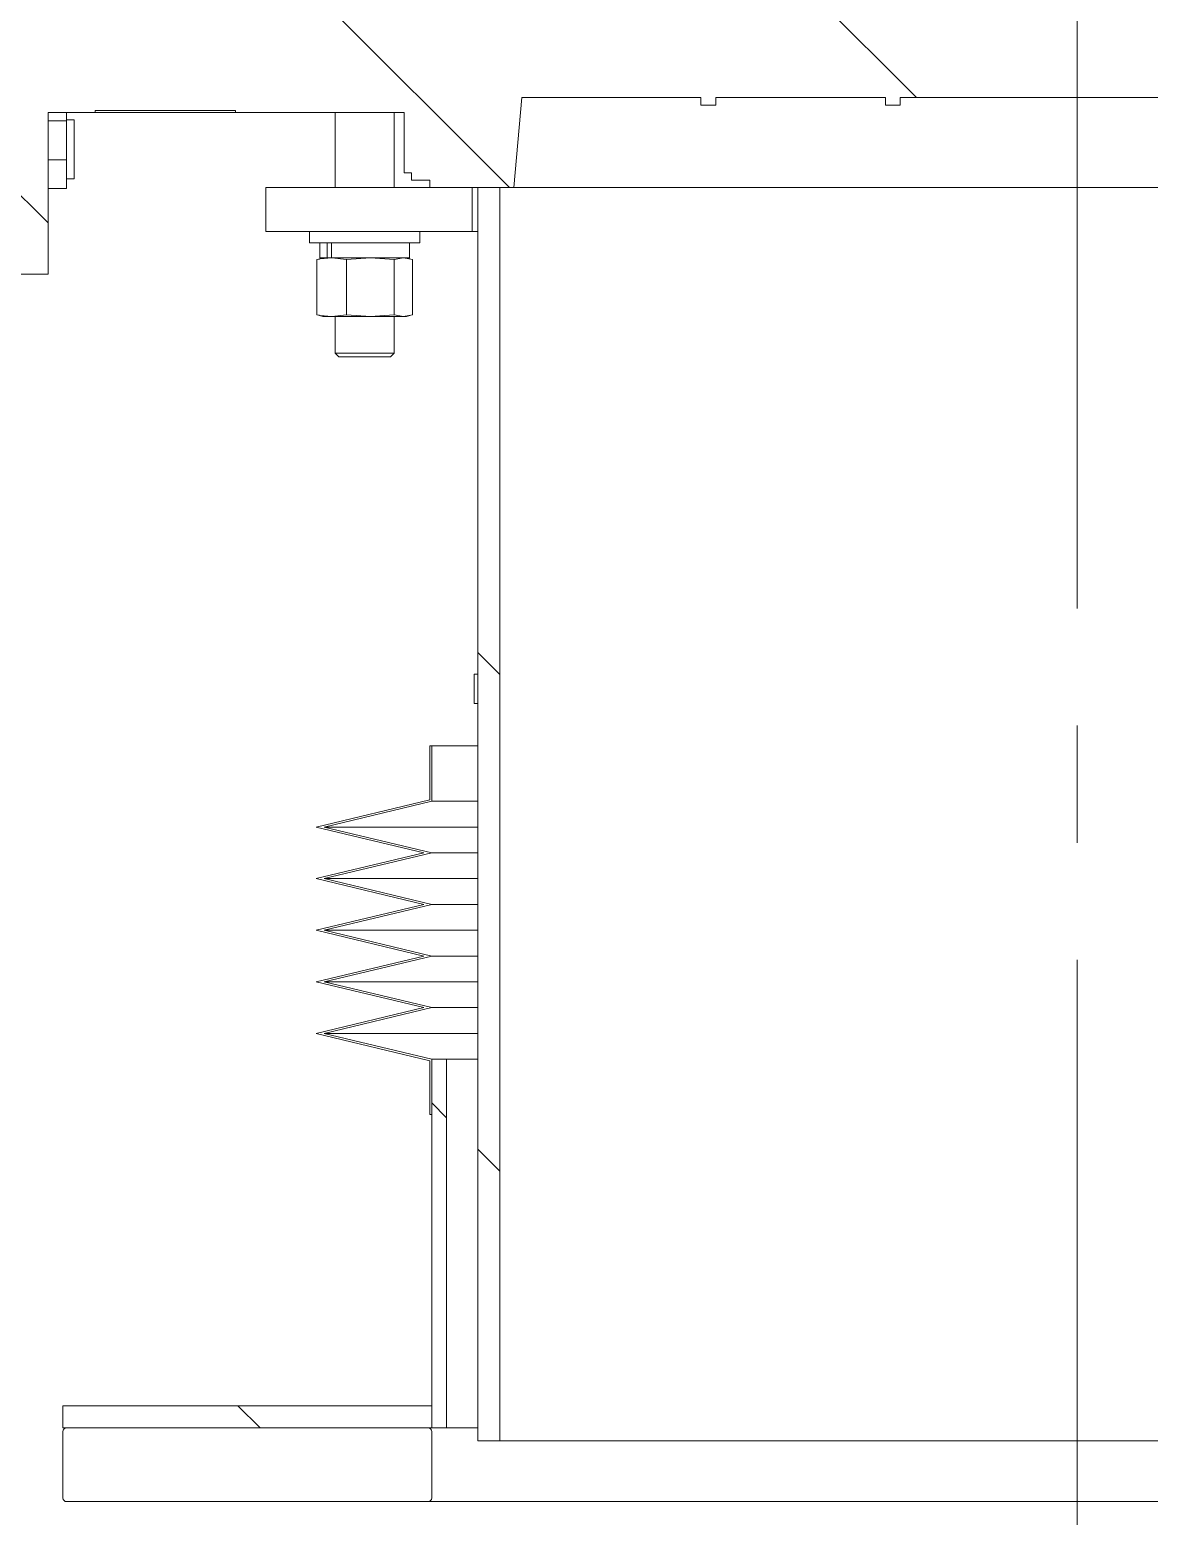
# Model space of a CAD drawing. Header units: millimetres. Extents: x 163705 to 1616509, y 81827 to 302547.
# Drawn here: x 1459839.6 to 1460143.2, y 145361.2 to 145764.4 of the extents above; entities that cross this region are included whole.
import ezdxf

# ---------------------------------------------------------------- set-up
doc = ezdxf.new("R2010")
doc.units = ezdxf.units.MM
doc.header["$LTSCALE"] = 10
doc.linetypes.add('CENTER2', pattern=[28.575000000000003, 19.05, -3.175, 3.175, -3.175])
doc.layers.add('1-中心线', color=1, linetype='CENTER2', lineweight=0)
doc.layers.add('1-设备轮廓', color=2, linetype='Continuous', lineweight=18)
pattern_1 = [(45, (-6058.445023240471, -4420.496226013337), (-67.35192090801866, 67.35192090801866), [])]

# ---------------------------------------------------------------- blocks, each defined once
blk = doc.blocks.new('A$Cefa923cd')
at = {"lineweight": 18}
h = blk.add_hatch(dxfattribs=at)
h.set_pattern_fill('ANSI31', color=256, scale=30, style=0)
h.set_pattern_definition(pattern_1)
h.paths.add_polyline_path([(1488.775386318601, 455.6470588235297), (1488.775386318601, 453.6470588235297), (1290.187282375984, 453.6470588235297), (1288.056676099528, 478), (1265.275386318601, 478), (1265.275386318601, 476), (1260.275386318601, 476), (1260.275386318601, 474), (1258.275386318601, 474), (1258.275386318601, 457.6470588235288), (1199.775386318601, 457.6470588235288), (1199.775386318557, 420.3529411764712), (1258.275386318601, 420.3529411764721), (1258.275386318601, 404), (1260.275386318601, 404), (1260.275386318601, 402), (1265.275386318601, 402), (1265.275386318601, 400), (1288.056676099528, 400), (1290.187282375984, 424.3529411764703), (1488.775386318601, 424.3529411764703), (1488.775386318601, 422.3529411764703), (1492.775386318594, 422.3529411764703), (1492.775386318594, 424.3529411764703), (1538.775386318601, 424.3529411764703), (1538.775386318601, 422.3529411764703), (1542.775386318601, 422.3529411764703), (1542.775386318601, 424.3529411764703), (1591.36349026121, 424.3529411764703), (1593.494096537666, 400), (1616.275386318601, 400), (1616.275386318601, 402), (1621.275386318601, 402), (1621.275386318601, 404), (1623.275386318601, 404), (1623.275386318601, 420.3529411764712), (1669.025386318601, 420.3529411764712), (1669.025386318601, 420.8529411764712), (1707.025386318601, 420.8529411764712), (1707.025386318601, 420.3529411764712), (1719.775386318601, 420.3529411764712), (1719.775386318601, 376.4999999999991), (1729.775386318601, 376.4999999999991), (1731.775386318594, 376.5045001620119), (1731.775386318594, 425.8529411764703), (1755.777958186722, 425.8529411764703), (1755.777958186722, 426.3529411764703), (1756.277958186722, 426.3529411764703), (1756.777958186722, 426.8529411764703), (1756.777958186722, 451.1470588235288), (1756.277958186722, 451.6470588235297), (1755.777958186722, 451.6470588235297), (1755.777958186722, 452.1470588235297), (1731.775386318594, 452.1470588235297), (1731.775386318594, 506.5), (1729.775386318601, 506.5), (1729.775386318601, 501.5), (1719.775386318601, 501.5), (1719.775386318601, 457.6470588235288), (1707.025386318601, 457.6470588235288), (1707.025386318601, 457.1470588235288), (1669.025386318601, 457.1470588235288), (1669.025386318601, 457.6470588235288), (1623.275386318601, 457.6470588235288), (1623.275386318601, 474), (1621.275386318601, 474), (1621.275386318601, 476), (1616.275386318601, 476), (1616.275386318601, 478), (1593.494096537666, 478), (1591.36349026121, 453.6470588235297), (1542.775386318601, 453.6470588235297), (1542.775386318601, 455.6470588235297), (1538.775386318601, 455.6470588235297), (1538.775386318601, 453.6470588235297), (1492.775386318594, 453.6470588235297), (1492.775386318594, 455.6470588235297)], flags=0)
h = blk.add_hatch(dxfattribs=at)
h.set_pattern_fill('ANSI31', color=256, scale=30, style=0)
h.set_pattern_definition(pattern_1)
h.paths.add_polyline_path([(1597.275386318594, 60), (1603.275386318601, 60), (1603.275386318601, 400), (1597.275386318594, 400)], flags=0)
h = blk.add_hatch(dxfattribs=at)
h.set_pattern_fill('ANSI31', color=256, scale=30, style=0)
h.set_pattern_definition(pattern_1)
h.paths.add_polyline_path([(1615.775386318594, 63.5), (1615.775386318594, 163.4999999999991), (1611.775386318594, 163.4999999999991), (1611.775386318594, 63.5)], flags=0)
h = blk.add_hatch(dxfattribs=at)
h.set_pattern_fill('ANSI31', color=256, scale=30, style=0)
h.set_pattern_definition(pattern_1)
h.paths.add_polyline_path([(1715.775386318601, 63.5), (1715.775386318601, 69.5), (1615.775386318594, 69.5), (1615.775386318594, 63.5)], flags=0)
h = blk.add_hatch(dxfattribs=at)
h.set_pattern_fill('ANSI34', color=256, scale=30, style=0)
h.set_pattern_definition([(45, (-6058.445023240471, -4420.496226013337), (-404.111525448112, 404.111525448112), []), (45, (-5923.74112324047, -4420.496226013337), (-404.111525448112, 404.111525448112), []), (45, (-5789.03722324047, -4420.496226013337), (-404.111525448112, 404.111525448112), []), (45, (-5654.33302324047, -4420.496226013337), (-404.111525448112, 404.111525448112), [])])
edge = h.paths.add_edge_path(flags=0)
edge.add_line((1714.775386318601, 63.5), (1616.775386318601, 63.5))
edge.add_arc((1616.775386318601, 62.49999999999909), 1, 90, 180)
edge.add_line((1615.775386318601, 62.49999999999909), (1615.775386318601, 44.49999999999909))
edge.add_arc((1616.775386318601, 44.49999999999909), 1, 180, 270.0000000000008)
edge.add_line((1616.775386318601, 43.49999999999909), (1714.775386318601, 43.49999999999909))
edge.add_arc((1714.775386318601, 44.49999999999909), 1, 270, 360)
edge.add_line((1715.775386318601, 44.49999999999909), (1715.775386318601, 62.49999999999909))
edge.add_arc((1714.775386318601, 62.49999999999909), 1, 0, 90)
at = {"layer": '1-中心线'}
blk.add_line((1440.775386318601, 0), (1440.775386318601, 2397.403451126592), dxfattribs=at)
at = {"layer": '1-设备轮廓'}
for p, q in [((1290.187282375984, 424.3529411764703), (1488.775386318601, 424.3529411764703)), ((1488.775386318601, 422.3529411764703), (1488.775386318601, 424.3529411764703)), ((1492.775386318601, 424.3529411764703), (1492.775386318601, 422.3529411764703)), ((1492.775386318601, 424.3529411764703), (1538.775386318601, 424.3529411764703)), ((1538.775386318601, 422.3529411764703), (1538.775386318601, 424.3529411764703)), ((1542.775386318601, 424.3529411764703), (1591.36349026121, 424.3529411764703)), ((1542.775386318601, 424.3529411764703), (1542.775386318601, 422.3529411764703)), ((1593.494096537666, 399.9999999999991), (1591.36349026121, 424.3529411764703)), ((1488.775386318601, 422.3529411764703), (1492.775386318601, 422.3529411764703)), ((1538.775386318601, 422.3529411764703), (1542.775386318601, 422.3529411764703)), ((1623.275386318601, 420.3529411764703), (1669.025386318601, 420.3529411764703)), ((1623.275386318601, 420.3529411764703), (1623.275386318601, 404)), ((1625.960551576412, 420.3529411764703), (1625.960551576412, 400)), ((1641.960551576412, 400), (1641.960551576412, 420.3529411764703)), ((1669.025386318601, 420.8529411764703), (1707.025386318601, 420.8529411764703)), ((1669.025386318601, 420.8529411764703), (1669.025386318601, 420.3529411764703)), ((1669.025386318601, 420.3529411764703), (1707.025386318601, 420.3529411764703)), ((1707.025386318601, 420.3529411764703), (1707.025386318601, 420.8529411764703)), ((1707.025386318601, 420.3529411764703), (1719.775386318601, 420.3529411764703)), ((1714.775386318601, 418.062360236484), (1714.775386318601, 420.3529411764703)), ((1719.775386318601, 420.3529411764703), (1719.775386318601, 376.4999999999991)), ((1714.775386318601, 418.3046224886411), (1712.775386318601, 418.3046224886411)), ((1712.775386318601, 410.3101822162698), (1712.775386318601, 418.3046224886411)), ((1714.775386318601, 418.062360236484), (1719.775386318601, 418.062360236484)), ((1714.775386318601, 407.4726881262113), (1714.775386318601, 418.062360236484)), ((1712.775386318601, 402.3157419438967), (1712.775386318601, 410.3101822162698)), ((1714.775386318601, 399.7205101059972), (1714.775386318601, 407.4726881262113)), ((1714.775386318601, 407.4726881262113), (1719.775386318601, 407.4726881262113)), ((1623.275386318601, 404), (1621.275386318601, 404)), ((1621.275386318601, 404), (1621.275386318601, 402)), ((1593.494096537666, 399.9999999999991), (1288.056676099528, 399.9999999999991)), ((1616.275386318601, 399.9999999999991), (1593.494096537666, 399.9999999999991)), ((1597.275386318601, 59.99999999999909), (1597.275386318601, 399.9999999999991)), ((1603.275386318601, 399.9999999999991), (1597.275386318601, 399.9999999999991)), ((1603.275386318601, 59.99999999999909), (1603.275386318601, 399.9999999999991)), ((1604.775386318601, 388), (1604.775386318601, 399.9999999999991)), ((1660.775386318601, 399.9999999999991), (1604.775386318601, 399.9999999999991)), ((1621.275386318601, 402), (1616.275386318601, 402)), ((1616.275386318601, 402), (1616.275386318601, 399.9999999999991)), ((1660.775386318601, 388), (1660.775386318601, 399.9999999999991)), ((1712.775386318601, 402.3157419438967), (1714.775386318601, 402.3157419438967)), ((1714.775386318601, 399.7205101059972), (1719.775386318601, 399.7205101059972)), ((1604.775386318601, 388), (1603.275386318601, 388)), ((1660.775386318601, 388), (1604.775386318601, 388)), ((1618.960551576412, 388), (1618.960551576412, 384.9999999999991)), ((1648.960551576412, 384.9999999999991), (1648.960551576412, 388)), ((1645.801929296817, 384.9999999999991), (1618.960551576412, 384.9999999999991)), ((1621.782454188142, 384.9999999999991), (1621.782454188142, 380.8999999999996)), ((1642.910942310926, 384.9999999999991), (1642.910942310926, 380.8999999999996)), ((1644.169328232834, 384.9999999999991), (1644.169328232834, 380.8999999999996)), ((1648.960551576412, 384.9999999999991), (1645.801929296817, 384.9999999999991)), ((1646.138648964683, 380.8999999999996), (1646.138648964683, 384.9999999999991)), ((1620.998738254144, 380.4302696340774), (1623.463552284025, 380.8999999999996)), ((1620.998738254144, 380.4302696340774), (1620.998738254144, 365.4697303659223)), ((1622.628609167892, 380.8999999999996), (1621.703863956929, 380.6522152675179)), ((1621.782454188142, 380.8999999999996), (1642.910942310926, 380.8999999999996)), ((1623.463552284025, 380.8999999999996), (1625.928366313907, 380.4302696340774)), ((1625.928366313907, 380.4302696340774), (1632.409272975034, 380.8999999999996)), ((1625.928366313907, 380.4302696340774), (1625.928366313907, 365.4697303659223)), ((1632.409272975034, 380.8999999999996), (1638.890179636168, 380.4302696340774)), ((1638.890179636168, 380.4302696340774), (1642.906272267421, 380.8999999999996)), ((1638.890179636168, 380.4302696340774), (1638.890179636168, 365.4697303659223)), ((1643.498794849475, 380.8999999999996), (1642.906272267421, 380.8999999999996)), ((1643.535465228379, 380.8999999999996), (1644.169328232834, 380.8999999999996)), ((1644.169328232834, 380.8999999999996), (1646.138648964683, 380.8999999999996)), ((1646.217239195888, 380.6522152675179), (1645.292493984933, 380.8999999999996)), ((1646.922364898674, 380.4302696340774), (1646.19491568872, 380.5689028045472)), ((1646.922364898674, 380.4302696340774), (1646.922364898674, 365.4697303659223)), ((1719.775386318601, 376.4999999999991), (1729.775386318601, 376.4999999999991)), ((1623.463552284025, 365), (1620.998738254144, 365.4697303659223)), ((1621.703863956929, 365.2477847324808), (1622.628609167892, 365)), ((1623.463552284025, 365), (1622.628609167892, 365)), ((1625.928366313907, 365.4697303659223), (1623.463552284025, 365)), ((1632.409272975034, 365), (1623.463552284025, 365)), ((1632.409272975034, 365), (1625.928366313907, 365.4697303659223)), ((1625.960551576412, 365), (1625.960551576412, 354.9999999999991)), ((1638.890179636168, 365.4697303659223), (1632.409272975034, 365)), ((1642.906272267421, 365), (1632.409272975034, 365)), ((1642.906272267421, 365), (1638.890179636168, 365.4697303659223)), ((1641.960551576412, 354.9999999999991), (1641.960551576412, 365)), ((1645.292493984933, 365), (1642.906272267421, 365)), ((1645.292493984933, 365), (1646.217239195888, 365.2477847324808)), ((1646.19491568872, 365.3310971954515), (1646.922364898674, 365.4697303659223)), ((1625.960551576412, 354.9999999999991), (1626.960551576412, 353.9999999999991)), ((1625.960551576412, 354.9999999999991), (1629.049777247019, 354.9999999999991)), ((1629.049777247019, 354.9999999999991), (1641.960551576412, 354.9999999999991)), ((1640.960551576412, 353.9999999999991), (1641.960551576412, 354.9999999999991)), ((1629.663624038199, 353.9999999999991), (1626.960551576412, 353.9999999999991)), ((1640.960551576412, 353.9999999999991), (1629.663624038199, 353.9999999999991)), ((1603.275386318601, 268), (1604.256148432127, 268)), ((1604.256148432127, 268), (1604.256148432127, 260)), ((1603.275386318601, 260), (1604.256148432127, 260)), ((1615.775386318601, 248.4999999999991), (1603.275386318601, 248.4999999999991)), ((1615.775386318601, 233.4999999999991), (1615.775386318601, 248.4999999999991)), ((1616.275386318601, 248.4999999999991), (1615.775386318601, 248.4999999999991)), ((1616.275386318601, 233.8942149228587), (1616.275386318601, 248.4999999999991)), ((1647.090147753086, 226.4999999999991), (1616.275386318601, 233.8942149228587)), ((1615.775386318601, 233.4999999999991), (1603.275386318601, 233.4999999999991)), ((1644.947290610224, 226.4999999999991), (1615.775386318601, 233.4999999999991)), ((1644.947290610224, 226.4999999999991), (1603.275386318601, 226.4999999999991)), ((1615.775386318601, 219.4999999999991), (1644.947290610224, 226.4999999999991)), ((1617.918243461456, 219.4999999999991), (1647.090147753086, 226.4999999999991)), ((1615.775386318601, 219.4999999999991), (1603.275386318601, 219.4999999999991)), ((1644.947290610224, 212.4999999999991), (1615.775386318601, 219.4999999999991)), ((1647.090147753086, 212.4999999999991), (1617.918243461456, 219.4999999999991)), ((1644.947290610224, 212.4999999999991), (1603.275386318601, 212.4999999999991)), ((1615.775386318601, 205.4999999999991), (1644.947290610224, 212.4999999999991)), ((1617.918243461456, 205.4999999999991), (1647.090147753086, 212.4999999999991)), ((1615.775386318601, 205.4999999999991), (1603.275386318601, 205.4999999999991)), ((1644.947290610224, 198.4999999999991), (1615.775386318601, 205.4999999999991)), ((1647.090147753086, 198.4999999999991), (1617.918243461456, 205.4999999999991)), ((1644.947290610224, 198.4999999999991), (1603.275386318601, 198.4999999999991)), ((1615.775386318601, 191.5), (1644.947290610224, 198.4999999999991)), ((1617.918243461456, 191.5), (1647.090147753086, 198.4999999999991)), ((1615.775386318601, 191.5), (1603.275386318601, 191.5)), ((1644.947290610224, 184.4999999999991), (1615.775386318601, 191.5)), ((1647.090147753086, 184.4999999999991), (1617.918243461456, 191.5)), ((1644.947290610224, 184.4999999999991), (1603.275386318601, 184.4999999999991)), ((1615.775386318601, 177.5), (1644.947290610224, 184.4999999999991)), ((1617.918243461456, 177.5), (1647.090147753086, 184.4999999999991)), ((1615.775386318601, 177.5), (1603.275386318601, 177.5)), ((1644.947290610224, 170.5), (1615.775386318601, 177.5)), ((1647.090147753086, 170.5), (1617.918243461456, 177.5)), ((1644.947290610224, 170.5), (1603.275386318601, 170.5)), ((1615.775386318601, 163.4999999999991), (1644.947290610224, 170.5)), ((1616.275386318601, 163.1057850771394), (1647.090147753086, 170.5)), ((1611.775386318594, 163.4999999999991), (1603.275386318601, 163.4999999999991)), ((1611.775386318594, 163.4999999999991), (1611.775386318594, 63.49999999999909)), ((1615.775386318601, 163.4999999999991), (1611.775386318594, 163.4999999999991)), ((1615.775386318594, 148.4999999999991), (1615.775386318601, 163.4999999999991)), ((1615.775386318601, 163.4999999999991), (1615.775386318601, 63.49999999999909)), ((1616.275386318594, 148.4999999999991), (1616.275386318601, 163.1057850771394)), ((1615.775386318594, 148.4999999999991), (1616.275386318594, 148.4999999999991)), ((1615.775386318601, 69.49999999999909), (1615.775386318601, 63.49999999999909)), ((1715.775386318601, 69.49999999999909), (1615.775386318601, 69.49999999999909)), ((1715.775386318601, 69.49999999999909), (1715.775386318601, 63.49999999999909)), ((1611.775386318594, 63.49999999999909), (1603.275386318601, 63.49999999999909)), ((1615.775386318601, 63.49999999999909), (1611.775386318594, 63.49999999999909)), ((1715.775386318601, 63.49999999999909), (1615.775386318601, 63.49999999999909)), ((1615.775386318601, 62.49999999999909), (1615.775386318601, 44.49999999999909)), ((1616.775386318601, 63.49999999999909), (1714.775386318601, 63.49999999999909)), ((1715.775386318601, 62.49999999999909), (1715.775386318601, 44.49999999999909)), ((1597.275386318601, 59.99999999999909), (1284.275386318601, 59.99999999999909)), ((1603.275386318601, 59.99999999999909), (1597.275386318601, 59.99999999999909)), ((1616.775386318601, 43.49999999999909), (1264.775386318601, 43.49999999999909)), ((1616.775386318601, 43.49999999999909), (1714.775386318601, 43.49999999999909))]:
    blk.add_line(p, q, dxfattribs=at)
at = {"layer": '1-设备轮廓', "flags": 128}
for points in [[(1642.906272267421, 380.8999999999996), (1646.029161836625, 380.6080433011848), (1646.922364898674, 380.4302696340774)], [(1646.922364898674, 365.4697303659223), (1646.029161836625, 365.2919566988139), (1642.906272267421, 365)]]:
    blk.add_lwpolyline(points, dxfattribs=at)
at = {"layer": '1-设备轮廓'}
for centre, start, end in [((1616.775386318601, 62.49999999999909), 90, 180), ((1714.775386318601, 62.49999999999909), 0, 90), ((1616.775386318601, 44.49999999999909), 180, 270), ((1714.775386318601, 44.49999999999909), 270, 0)]:
    blk.add_arc(centre, 1, start, end, dxfattribs=at)

msp = doc.modelspace()

# ---------------------------------------------------------------- block references
at = {"xscale": -1}
msp.add_blockref('A$Cefa923cd', (1461564.378901739, 145321.6317333492), dxfattribs=at)

doc.saveas('drawing.dxf')
